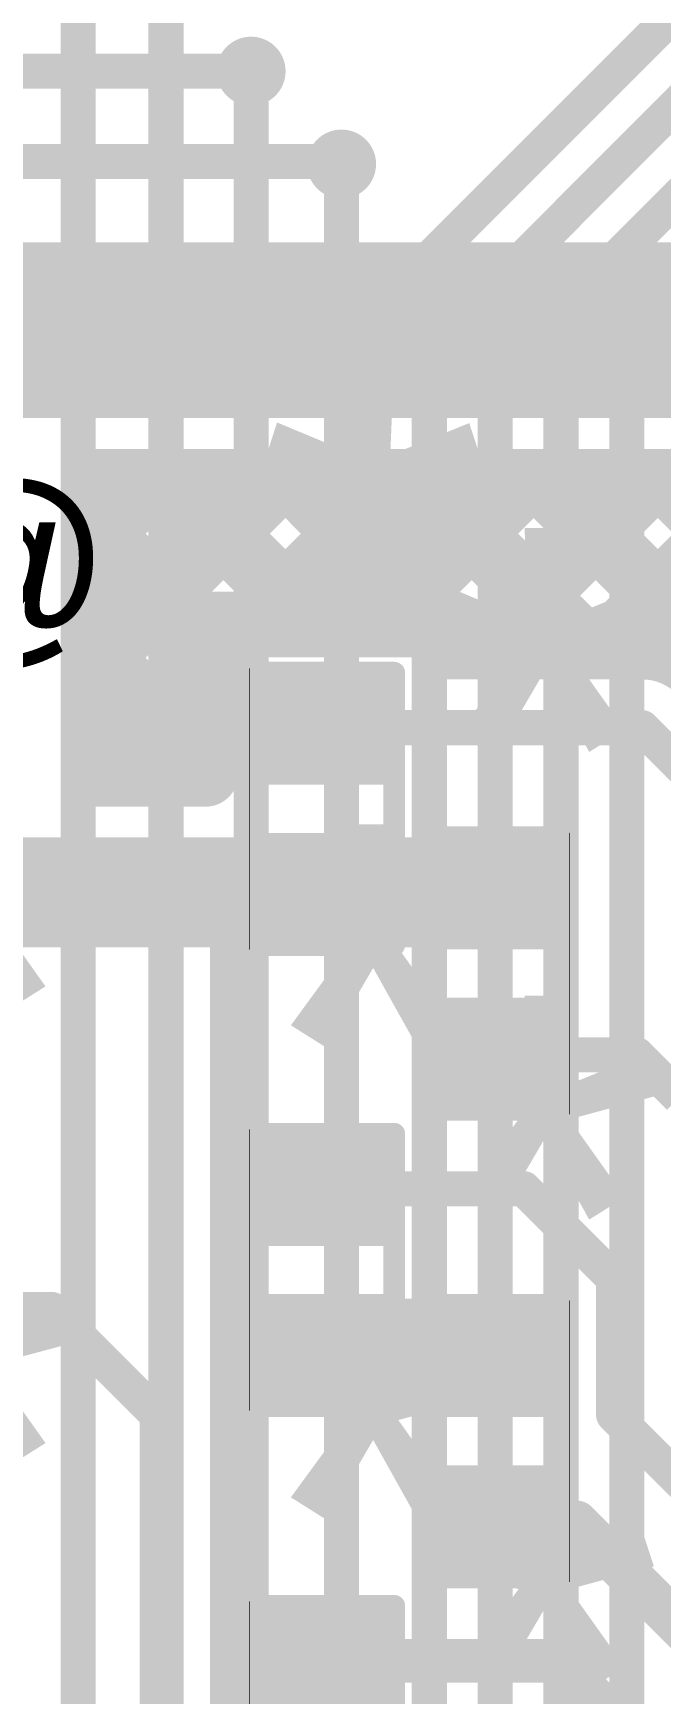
# Model space of a CAD drawing. Header units: millimetres. Extents: x -0.27 to 3.22, y -0.27 to 1.91.
# Drawn here: x 0.6207 to 0.7638, y 0.5685 to 0.9467 of the extents above; entities that cross this region are included whole.
import ezdxf

# ---------------------------------------------------------------- set-up
doc = ezdxf.new("R2010")
doc.units = ezdxf.units.MM
doc.header["$MEASUREMENT"] = 0
for name, color, linetype in [('BottomLayer', 5, 'Continuous'), ('TopLayer', 1, 'Continuous'), ('TopOverlay', 2, 'Continuous'), ('TopPaste', 8, 'Continuous'), ('TopSolder', 216, 'Continuous'), ('ViaHoleLayer', 16, 'Continuous')]:
    doc.layers.add(name, color=color, linetype=linetype)
doc.styles.add('Arial', font='', dxfattribs={"height": 0.2})
doc.styles.get('Arial').set_extended_font_data('Arial')

# ---------------------------------------------------------------- blocks, each defined once
blk = doc.blocks.new('R__0402_93')
at = {"layer": 'TopLayer'}
for points in [[(-0.0275, -0.0125), (-0.0275, 0.0125), (-0.0095, 0.0125), (-0.0095, -0.0125)], [(0.0095, -0.0125), (0.0095, 0.0125), (0.0275, 0.0125), (0.0275, -0.0125)]]:
    blk.add_hatch(color=1, dxfattribs=at).paths.add_polyline_path(points)
at = {"layer": 'TopPaste'}
for points in [[(-0.0275, -0.0125), (-0.0275, 0.0125), (-0.0095, 0.0125), (-0.0095, -0.0125)], [(0.0095, -0.0125), (0.0095, 0.0125), (0.0275, 0.0125), (0.0275, -0.0125)]]:
    blk.add_hatch(color=8, dxfattribs=at).paths.add_polyline_path(points)
at = {"layer": 'TopSolder'}
for points in [[(-0.0315, -0.0165), (-0.0315, 0.0165), (-0.0055, 0.0165), (-0.0055, -0.0165)], [(0.0055, -0.0165), (0.0055, 0.0165), (0.0315, 0.0165), (0.0315, -0.0165)]]:
    blk.add_hatch(color=216, dxfattribs=at).paths.add_polyline_path(points)
at = {"layer": 'TopOverlay'}
for points, const_width in [([(0.031, 0.016), (-0.031, 0.016)], 0.005), ([(-0.031, -0.016), (-0.031, 0.016)], 0.005), ([(0.031, -0.016), (0.031, 0.016)], 0.005), ([(0.031, -0.016), (-0.031, -0.016)], 0.005), ([(0.032, -0.017), (-0.032, -0.017)], 0.000127)]:
    blk.add_lwpolyline(points, dxfattribs=dict(at, const_width=const_width))
for points, const_width in [([(-0.03225, 0.016, 1), (-0.02975, 0.016, 1)], 0.0025), ([(-0.03225, 0.016, 1), (-0.02975, 0.016, 1)], 0.0025), ([(0.02975, 0.016, 1), (0.03225, 0.016, 1)], 0.0025), ([(0.02975, 0.016, 1), (0.03225, 0.016, 1)], 0.0025), ([(-0.03225, -0.016, 1), (-0.02975, -0.016, 1)], 0.0025), ([(-0.03225, -0.016, 1), (-0.02975, -0.016, 1)], 0.0025), ([(0.02975, -0.016, 1), (0.03225, -0.016, 1)], 0.0025), ([(0.02975, -0.016, 1), (0.03225, -0.016, 1)], 0.0025), ([(-0.03203, -0.017, 1), (-0.03197, -0.017, 1)], 0.0000635), ([(0.03197, -0.017, 1), (0.03203, -0.017, 1)], 0.0000635)]:
    blk.add_lwpolyline(points, format="xyb", close=True, dxfattribs=dict(at, const_width=const_width))
blk = doc.blocks.new('R__0402_94')
at = {"layer": 'TopLayer'}
for points in [[(-0.0275, -0.0125), (-0.0275, 0.0125), (-0.0095, 0.0125), (-0.0095, -0.0125)], [(0.0095, -0.0125), (0.0095, 0.0125), (0.0275, 0.0125), (0.0275, -0.0125)]]:
    blk.add_hatch(color=1, dxfattribs=at).paths.add_polyline_path(points)
at = {"layer": 'TopPaste'}
for points in [[(-0.0275, -0.0125), (-0.0275, 0.0125), (-0.0095, 0.0125), (-0.0095, -0.0125)], [(0.0095, -0.0125), (0.0095, 0.0125), (0.0275, 0.0125), (0.0275, -0.0125)]]:
    blk.add_hatch(color=8, dxfattribs=at).paths.add_polyline_path(points)
at = {"layer": 'TopSolder'}
for points in [[(-0.0315, -0.0165), (-0.0315, 0.0165), (-0.0055, 0.0165), (-0.0055, -0.0165)], [(0.0055, -0.0165), (0.0055, 0.0165), (0.0315, 0.0165), (0.0315, -0.0165)]]:
    blk.add_hatch(color=216, dxfattribs=at).paths.add_polyline_path(points)
at = {"layer": 'TopOverlay'}
for points, const_width in [([(-0.031, 0.016), (0.031, 0.016)], 0.005), ([(-0.031, 0.016), (-0.031, -0.016)], 0.005), ([(0.031, 0.016), (0.031, -0.016)], 0.005), ([(-0.031, -0.016), (0.031, -0.016)], 0.005), ([(-0.032, -0.017), (0.032, -0.017)], 0.000127)]:
    blk.add_lwpolyline(points, dxfattribs=dict(at, const_width=const_width))
for points, const_width in [([(-0.03225, 0.016, 1), (-0.02975, 0.016, 1)], 0.0025), ([(-0.03225, 0.016, 1), (-0.02975, 0.016, 1)], 0.0025), ([(0.02975, 0.016, 1), (0.03225, 0.016, 1)], 0.0025), ([(0.02975, 0.016, 1), (0.03225, 0.016, 1)], 0.0025), ([(-0.03225, -0.016, 1), (-0.02975, -0.016, 1)], 0.0025), ([(-0.03225, -0.016, 1), (-0.02975, -0.016, 1)], 0.0025), ([(0.02975, -0.016, 1), (0.03225, -0.016, 1)], 0.0025), ([(0.02975, -0.016, 1), (0.03225, -0.016, 1)], 0.0025), ([(-0.03203, -0.017, 1), (-0.03197, -0.017, 1)], 0.0000635), ([(0.03197, -0.017, 1), (0.03203, -0.017, 1)], 0.0000635)]:
    blk.add_lwpolyline(points, format="xyb", close=True, dxfattribs=dict(at, const_width=const_width))
blk = doc.blocks.new('R__0402_95')
at = {"layer": 'TopLayer'}
for points in [[(-0.0275, -0.0125), (-0.0275, 0.0125), (-0.0095, 0.0125), (-0.0095, -0.0125)], [(0.0095, -0.0125), (0.0095, 0.0125), (0.0275, 0.0125), (0.0275, -0.0125)]]:
    blk.add_hatch(color=1, dxfattribs=at).paths.add_polyline_path(points)
at = {"layer": 'TopPaste'}
for points in [[(-0.0275, -0.0125), (-0.0275, 0.0125), (-0.0095, 0.0125), (-0.0095, -0.0125)], [(0.0095, -0.0125), (0.0095, 0.0125), (0.0275, 0.0125), (0.0275, -0.0125)]]:
    blk.add_hatch(color=8, dxfattribs=at).paths.add_polyline_path(points)
at = {"layer": 'TopSolder'}
for points in [[(-0.0315, -0.0165), (-0.0315, 0.0165), (-0.0055, 0.0165), (-0.0055, -0.0165)], [(0.0055, -0.0165), (0.0055, 0.0165), (0.0315, 0.0165), (0.0315, -0.0165)]]:
    blk.add_hatch(color=216, dxfattribs=at).paths.add_polyline_path(points)
at = {"layer": 'TopOverlay'}
for points, const_width in [([(0.031, 0.016), (-0.031, 0.016)], 0.005), ([(-0.031, -0.016), (-0.031, 0.016)], 0.005), ([(0.031, -0.016), (0.031, 0.016)], 0.005), ([(0.031, -0.016), (-0.031, -0.016)], 0.005), ([(0.032, -0.017), (-0.032, -0.017)], 0.000127)]:
    blk.add_lwpolyline(points, dxfattribs=dict(at, const_width=const_width))
for points, const_width in [([(-0.03225, 0.016, 1), (-0.02975, 0.016, 1)], 0.0025), ([(-0.03225, 0.016, 1), (-0.02975, 0.016, 1)], 0.0025), ([(0.02975, 0.016, 1), (0.03225, 0.016, 1)], 0.0025), ([(0.02975, 0.016, 1), (0.03225, 0.016, 1)], 0.0025), ([(-0.03225, -0.016, 1), (-0.02975, -0.016, 1)], 0.0025), ([(-0.03225, -0.016, 1), (-0.02975, -0.016, 1)], 0.0025), ([(0.02975, -0.016, 1), (0.03225, -0.016, 1)], 0.0025), ([(0.02975, -0.016, 1), (0.03225, -0.016, 1)], 0.0025), ([(-0.03203, -0.017, 1), (-0.03197, -0.017, 1)], 0.0000635), ([(0.03197, -0.017, 1), (0.03203, -0.017, 1)], 0.0000635)]:
    blk.add_lwpolyline(points, format="xyb", close=True, dxfattribs=dict(at, const_width=const_width))
blk = doc.blocks.new('R__0402_96')
at = {"layer": 'TopLayer'}
for points in [[(-0.0275, -0.0125), (-0.0275, 0.0125), (-0.0095, 0.0125), (-0.0095, -0.0125)], [(0.0095, -0.0125), (0.0095, 0.0125), (0.0275, 0.0125), (0.0275, -0.0125)]]:
    blk.add_hatch(color=1, dxfattribs=at).paths.add_polyline_path(points)
at = {"layer": 'TopPaste'}
for points in [[(-0.0275, -0.0125), (-0.0275, 0.0125), (-0.0095, 0.0125), (-0.0095, -0.0125)], [(0.0095, -0.0125), (0.0095, 0.0125), (0.0275, 0.0125), (0.0275, -0.0125)]]:
    blk.add_hatch(color=8, dxfattribs=at).paths.add_polyline_path(points)
at = {"layer": 'TopSolder'}
for points in [[(-0.0315, -0.0165), (-0.0315, 0.0165), (-0.0055, 0.0165), (-0.0055, -0.0165)], [(0.0055, -0.0165), (0.0055, 0.0165), (0.0315, 0.0165), (0.0315, -0.0165)]]:
    blk.add_hatch(color=216, dxfattribs=at).paths.add_polyline_path(points)
at = {"layer": 'TopOverlay'}
for points, const_width in [([(-0.031, 0.016), (0.031, 0.016)], 0.005), ([(-0.031, 0.016), (-0.031, -0.016)], 0.005), ([(0.031, 0.016), (0.031, -0.016)], 0.005), ([(-0.031, -0.016), (0.031, -0.016)], 0.005), ([(-0.032, -0.017), (0.032, -0.017)], 0.000127)]:
    blk.add_lwpolyline(points, dxfattribs=dict(at, const_width=const_width))
for points, const_width in [([(-0.03225, 0.016, 1), (-0.02975, 0.016, 1)], 0.0025), ([(-0.03225, 0.016, 1), (-0.02975, 0.016, 1)], 0.0025), ([(0.02975, 0.016, 1), (0.03225, 0.016, 1)], 0.0025), ([(0.02975, 0.016, 1), (0.03225, 0.016, 1)], 0.0025), ([(-0.03225, -0.016, 1), (-0.02975, -0.016, 1)], 0.0025), ([(-0.03225, -0.016, 1), (-0.02975, -0.016, 1)], 0.0025), ([(0.02975, -0.016, 1), (0.03225, -0.016, 1)], 0.0025), ([(0.02975, -0.016, 1), (0.03225, -0.016, 1)], 0.0025), ([(-0.03203, -0.017, 1), (-0.03197, -0.017, 1)], 0.0000635), ([(0.03197, -0.017, 1), (0.03203, -0.017, 1)], 0.0000635)]:
    blk.add_lwpolyline(points, format="xyb", close=True, dxfattribs=dict(at, const_width=const_width))
blk = doc.blocks.new('R__0402_97')
at = {"layer": 'TopLayer'}
for points in [[(-0.0275, -0.0125), (-0.0275, 0.0125), (-0.0095, 0.0125), (-0.0095, -0.0125)], [(0.0095, -0.0125), (0.0095, 0.0125), (0.0275, 0.0125), (0.0275, -0.0125)]]:
    blk.add_hatch(color=1, dxfattribs=at).paths.add_polyline_path(points)
at = {"layer": 'TopPaste'}
for points in [[(-0.0275, -0.0125), (-0.0275, 0.0125), (-0.0095, 0.0125), (-0.0095, -0.0125)], [(0.0095, -0.0125), (0.0095, 0.0125), (0.0275, 0.0125), (0.0275, -0.0125)]]:
    blk.add_hatch(color=8, dxfattribs=at).paths.add_polyline_path(points)
at = {"layer": 'TopSolder'}
for points in [[(-0.0315, -0.0165), (-0.0315, 0.0165), (-0.0055, 0.0165), (-0.0055, -0.0165)], [(0.0055, -0.0165), (0.0055, 0.0165), (0.0315, 0.0165), (0.0315, -0.0165)]]:
    blk.add_hatch(color=216, dxfattribs=at).paths.add_polyline_path(points)
at = {"layer": 'TopOverlay'}
for points, const_width in [([(0.031, 0.016), (-0.031, 0.016)], 0.005), ([(-0.031, -0.016), (-0.031, 0.016)], 0.005), ([(0.031, -0.016), (0.031, 0.016)], 0.005), ([(0.031, -0.016), (-0.031, -0.016)], 0.005), ([(0.032, -0.017), (-0.032, -0.017)], 0.000127)]:
    blk.add_lwpolyline(points, dxfattribs=dict(at, const_width=const_width))
for points, const_width in [([(-0.03225, 0.016, 1), (-0.02975, 0.016, 1)], 0.0025), ([(-0.03225, 0.016, 1), (-0.02975, 0.016, 1)], 0.0025), ([(0.02975, 0.016, 1), (0.03225, 0.016, 1)], 0.0025), ([(0.02975, 0.016, 1), (0.03225, 0.016, 1)], 0.0025), ([(-0.03225, -0.016, 1), (-0.02975, -0.016, 1)], 0.0025), ([(-0.03225, -0.016, 1), (-0.02975, -0.016, 1)], 0.0025), ([(0.02975, -0.016, 1), (0.03225, -0.016, 1)], 0.0025), ([(0.02975, -0.016, 1), (0.03225, -0.016, 1)], 0.0025), ([(-0.03203, -0.017, 1), (-0.03197, -0.017, 1)], 0.0000635), ([(0.03197, -0.017, 1), (0.03203, -0.017, 1)], 0.0000635)]:
    blk.add_lwpolyline(points, format="xyb", close=True, dxfattribs=dict(at, const_width=const_width))

msp = doc.modelspace()

# ---------------------------------------------------------------- hatches: boundary and pattern name
at = {"layer": 'BottomLayer'}
h = msp.add_hatch(color=5, dxfattribs=at)
edge = h.paths.add_edge_path()
edge.add_arc((0.67039, 0.938), 0.00787, 0, 360)
h = msp.add_hatch(color=5, dxfattribs=at)
edge = h.paths.add_edge_path()
edge.add_arc((0.691, 0.91685), 0.00787, 0, 360)
at = {"layer": 'TopLayer'}
h = msp.add_hatch(color=1, dxfattribs=at)
edge = h.paths.add_edge_path()
edge.add_arc((0.67039, 0.938), 0.00787, 0, 360)
h = msp.add_hatch(color=1, dxfattribs=at)
edge = h.paths.add_edge_path()
edge.add_arc((0.691, 0.91685), 0.00787, 0, 360)
for points in [[(0.309, 0.859), (0.94, 0.859), (0.94, 0.899), (0.309, 0.899)], [(0.584, 0.7385), (0.742, 0.7385), (0.742, 0.7635), (0.584, 0.7635)], [(0.661, 0.6335), (0.742, 0.6335), (0.742, 0.6585), (0.661, 0.6585)]]:
    msp.add_hatch(color=1, dxfattribs=at).paths.add_polyline_path(points)
at = {"layer": 'ViaHoleLayer'}
h = msp.add_hatch(color=16, dxfattribs=at)
edge = h.paths.add_edge_path()
edge.add_arc((0.67039, 0.938), 0.00394, 0, 360)
h = msp.add_hatch(color=16, dxfattribs=at)
edge = h.paths.add_edge_path()
edge.add_arc((0.691, 0.91685), 0.00394, 0, 360)

# ---------------------------------------------------------------- linework, layer by layer
at = {"layer": 'BottomLayer', "const_width": 0.008}
for points in [[(0.63101, 0.08413), (0.63101, 0.978)], [(0.651, 0.072), (0.651, 0.959)], [(0.711, 0.89528), (0.76716, 0.95144)], [(0.67039, 0.08413), (0.67039, 0.938)], [(0.726, 0.88907), (0.76993, 0.933)], [(0.691, 0.072), (0.691, 0.91685)], [(0.741, 0.88285), (0.77415, 0.916)], [(0.756, 0.87664), (0.78036, 0.901)], [(0.711, 0.06531), (0.711, 0.89528)], [(0.726, 0.0591), (0.726, 0.88907)], [(0.741, 0.05288), (0.741, 0.88285)], [(0.756, 0.04667), (0.756, 0.87664)]]:
    msp.add_lwpolyline(points, dxfattribs=at)
at = {"layer": 'BottomLayer', "const_width": 0.004}
for points in [[(0.66839, 0.938, 1), (0.67239, 0.938, 1)], [(0.689, 0.91685, 1), (0.693, 0.91685, 1)], [(0.709, 0.89528, 1), (0.713, 0.89528, 1)], [(0.709, 0.89528, 1), (0.713, 0.89528, 1)], [(0.724, 0.88907, 1), (0.728, 0.88907, 1)], [(0.724, 0.88907, 1), (0.728, 0.88907, 1)], [(0.739, 0.88285, 1), (0.743, 0.88285, 1)], [(0.739, 0.88285, 1), (0.743, 0.88285, 1)], [(0.754, 0.87664, 1), (0.758, 0.87664, 1)], [(0.754, 0.87664, 1), (0.758, 0.87664, 1)]]:
    msp.add_lwpolyline(points, format="xyb", close=True, dxfattribs=at)
at = {"layer": 'TopLayer'}
for points, const_width in [([(0.352, 0.938), (0.66839, 0.938)], 0.008), ([(0.66839, 0.938), (0.66939, 0.937)], 0.008), ([(0.66939, 0.937), (0.67039, 0.938)], 0.008), ([(0.32657, 0.91743), (0.69043, 0.91743)], 0.008), ([(0.69043, 0.91743), (0.691, 0.91685)], 0.008), ([(0.6345, 0.8445), (0.9115, 0.8445)], 0.015), ([(0.6345, 0.80312), (0.67588, 0.8445)], 0.015), ([(0.6345, 0.8314), (0.6476, 0.8445)], 0.015), ([(0.6345, 0.778), (0.6345, 0.8445)], 0.015), ([(0.65227, 0.8445), (0.68477, 0.812)], 0.015), ([(0.67167, 0.812), (0.70417, 0.8445)], 0.015), ([(0.68056, 0.8445), (0.71306, 0.812)], 0.015), ([(0.69995, 0.812), (0.73245, 0.8445)], 0.015), ([(0.70884, 0.8445), (0.74634, 0.807)], 0.015), ([(0.72323, 0.807), (0.76073, 0.8445)], 0.015), ([(0.73713, 0.8445), (0.82502, 0.75661)], 0.015), ([(0.75152, 0.807), (0.78902, 0.8445)], 0.015), ([(0.76541, 0.8445), (0.8515, 0.75841)], 0.015), ([(0.6345, 0.83399), (0.66, 0.80849)], 0.015), ([(0.66, 0.812), (0.714, 0.812)], 0.015), ([(0.66, 0.778), (0.66, 0.812)], 0.015), ([(0.714, 0.807), (0.714, 0.812)], 0.015), ([(0.714, 0.81106), (0.71806, 0.807)], 0.015), ([(0.6345, 0.80571), (0.66, 0.78021)], 0.015), ([(0.714, 0.807), (0.7595, 0.807)], 0.015), ([(0.63767, 0.778), (0.66, 0.80033)], 0.015), ([(0.684, 0.7885), (0.7595, 0.7885)], 0.008), ([(0.7595, 0.7885), (0.78369, 0.76432)], 0.008), ([(0.6345, 0.778), (0.66, 0.778)], 0.015), ([(0.666, 0.439), (0.666, 0.752)], 0.01), ([(0.724, 0.714), (0.75831, 0.714)], 0.008), ([(0.75831, 0.714), (0.768, 0.70431)], 0.008), ([(0.684, 0.6835), (0.73256, 0.6835)], 0.008), ([(0.73256, 0.6835), (0.753, 0.66306)], 0.008), ([(0.753, 0.632), (0.753, 0.66306)], 0.008), ([(0.594, 0.656), (0.625, 0.656)], 0.008), ([(0.625, 0.656), (0.649, 0.632)], 0.008), ([(0.649, 0.41194), (0.649, 0.632)], 0.008), ([(0.753, 0.632), (0.7797, 0.6053)], 0.008), ([(0.726, 0.6075), (0.7445, 0.6075)], 0.01), ([(0.7445, 0.6075), (0.7723, 0.5797)], 0.01), ([(0.687, 0.576), (0.74, 0.576)], 0.01), ([(0.74, 0.576), (0.76189, 0.55411)], 0.01)]:
    msp.add_lwpolyline(points, dxfattribs=dict(at, const_width=const_width))
for points, const_width in [([(0.66639, 0.938, 1), (0.67039, 0.938, 1)], 0.004), ([(0.66639, 0.938, 1), (0.67039, 0.938, 1)], 0.004), ([(0.66839, 0.938, 1), (0.67239, 0.938, 1)], 0.004), ([(0.66739, 0.937, 1), (0.67139, 0.937, 1)], 0.004), ([(0.66739, 0.937, 1), (0.67139, 0.937, 1)], 0.004), ([(0.68843, 0.91743, 1), (0.69243, 0.91743, 1)], 0.004), ([(0.68843, 0.91743, 1), (0.69243, 0.91743, 1)], 0.004), ([(0.689, 0.91685, 1), (0.693, 0.91685, 1)], 0.004), ([(0.63075, 0.8445, 1), (0.63825, 0.8445, 1)], 0.0075), ([(0.63075, 0.8445, 1), (0.63825, 0.8445, 1)], 0.0075), ([(0.64385, 0.8445, 1), (0.65135, 0.8445, 1)], 0.0075), ([(0.64852, 0.8445, 1), (0.65602, 0.8445, 1)], 0.0075), ([(0.67213, 0.8445, 1), (0.67963, 0.8445, 1)], 0.0075), ([(0.67681, 0.8445, 1), (0.68431, 0.8445, 1)], 0.0075), ([(0.70042, 0.8445, 1), (0.70792, 0.8445, 1)], 0.0075), ([(0.70509, 0.8445, 1), (0.71259, 0.8445, 1)], 0.0075), ([(0.7287, 0.8445, 1), (0.7362, 0.8445, 1)], 0.0075), ([(0.73338, 0.8445, 1), (0.74088, 0.8445, 1)], 0.0075), ([(0.75698, 0.8445, 1), (0.76448, 0.8445, 1)], 0.0075), ([(0.76166, 0.8445, 1), (0.76916, 0.8445, 1)], 0.0075), ([(0.63075, 0.83399, 1), (0.63825, 0.83399, 1)], 0.0075), ([(0.63075, 0.8314, 1), (0.63825, 0.8314, 1)], 0.0075), ([(0.65625, 0.812, 1), (0.66375, 0.812, 1)], 0.0075), ([(0.65625, 0.812, 1), (0.66375, 0.812, 1)], 0.0075), ([(0.66792, 0.812, 1), (0.67542, 0.812, 1)], 0.0075), ([(0.68102, 0.812, 1), (0.68852, 0.812, 1)], 0.0075), ([(0.6962, 0.812, 1), (0.7037, 0.812, 1)], 0.0075), ([(0.70931, 0.812, 1), (0.71681, 0.812, 1)], 0.0075), ([(0.71025, 0.812, 1), (0.71775, 0.812, 1)], 0.0075), ([(0.71025, 0.812, 1), (0.71775, 0.812, 1)], 0.0075), ([(0.71025, 0.81106, 1), (0.71775, 0.81106, 1)], 0.0075), ([(0.63075, 0.80571, 1), (0.63825, 0.80571, 1)], 0.0075), ([(0.65625, 0.80849, 1), (0.66375, 0.80849, 1)], 0.0075), ([(0.71025, 0.807, 1), (0.71775, 0.807, 1)], 0.0075), ([(0.71025, 0.807, 1), (0.71775, 0.807, 1)], 0.0075), ([(0.71431, 0.807, 1), (0.72181, 0.807, 1)], 0.0075), ([(0.71948, 0.807, 1), (0.72698, 0.807, 1)], 0.0075), ([(0.74259, 0.807, 1), (0.75009, 0.807, 1)], 0.0075), ([(0.74777, 0.807, 1), (0.75527, 0.807, 1)], 0.0075), ([(0.75575, 0.807, 1), (0.76325, 0.807, 1)], 0.0075), ([(0.75575, 0.807, 1), (0.76325, 0.807, 1)], 0.0075), ([(0.75575, 0.807, 1), (0.76325, 0.807, 1)], 0.0075), ([(0.63075, 0.80312, 1), (0.63825, 0.80312, 1)], 0.0075), ([(0.65625, 0.80033, 1), (0.66375, 0.80033, 1)], 0.0075), ([(0.682, 0.7885, 1), (0.686, 0.7885, 1)], 0.004), ([(0.7575, 0.7885, 1), (0.7615, 0.7885, 1)], 0.004), ([(0.7575, 0.7885, 1), (0.7615, 0.7885, 1)], 0.004), ([(0.65625, 0.78021, 1), (0.66375, 0.78021, 1)], 0.0075), ([(0.63075, 0.778, 1), (0.63825, 0.778, 1)], 0.0075), ([(0.63075, 0.778, 1), (0.63825, 0.778, 1)], 0.0075), ([(0.63392, 0.778, 1), (0.64142, 0.778, 1)], 0.0075), ([(0.65625, 0.778, 1), (0.66375, 0.778, 1)], 0.0075), ([(0.65625, 0.778, 1), (0.66375, 0.778, 1)], 0.0075), ([(0.6635, 0.752, 1), (0.6685, 0.752, 1)], 0.005), ([(0.722, 0.714, 1), (0.726, 0.714, 1)], 0.004), ([(0.75631, 0.714, 1), (0.76031, 0.714, 1)], 0.004), ([(0.75631, 0.714, 1), (0.76031, 0.714, 1)], 0.004), ([(0.682, 0.6835, 1), (0.686, 0.6835, 1)], 0.004), ([(0.73056, 0.6835, 1), (0.73456, 0.6835, 1)], 0.004), ([(0.73056, 0.6835, 1), (0.73456, 0.6835, 1)], 0.004), ([(0.751, 0.66306, 1), (0.755, 0.66306, 1)], 0.004), ([(0.751, 0.66306, 1), (0.755, 0.66306, 1)], 0.004), ([(0.623, 0.656, 1), (0.627, 0.656, 1)], 0.004), ([(0.623, 0.656, 1), (0.627, 0.656, 1)], 0.004), ([(0.647, 0.632, 1), (0.651, 0.632, 1)], 0.004), ([(0.647, 0.632, 1), (0.651, 0.632, 1)], 0.004), ([(0.751, 0.632, 1), (0.755, 0.632, 1)], 0.004), ([(0.751, 0.632, 1), (0.755, 0.632, 1)], 0.004), ([(0.7235, 0.6075, 1), (0.7285, 0.6075, 1)], 0.005), ([(0.742, 0.6075, 1), (0.747, 0.6075, 1)], 0.005), ([(0.742, 0.6075, 1), (0.747, 0.6075, 1)], 0.005), ([(0.6845, 0.576, 1), (0.6895, 0.576, 1)], 0.005), ([(0.7375, 0.576, 1), (0.7425, 0.576, 1)], 0.005), ([(0.7375, 0.576, 1), (0.7425, 0.576, 1)], 0.005)]:
    msp.add_lwpolyline(points, format="xyb", close=True, dxfattribs=dict(at, const_width=const_width))
at = {"layer": 'TopLayer', "const_width": 0.015}
msp.add_lwpolyline([(0.7595, 0.807, -0.198912), (0.77258, 0.80158)], format="xyb", dxfattribs=at)
msp.add_lwpolyline([(0.7595, 0.807, -0.198912), (0.77258, 0.80158)], format="xyb", dxfattribs=at)

# ---------------------------------------------------------------- block references
for name, p, rotation in [('R__0402_97', (0.687, 0.77), 270), ('R__0402_96', (0.726, 0.7325), 90), ('R__0402_95', (0.687, 0.665), 270), ('R__0402_94', (0.726, 0.626), 90), ('R__0402_93', (0.687, 0.5575), 270)]:
    msp.add_blockref(name, p, dxfattribs=dict(rotation=rotation))

# ---------------------------------------------------------------- texts
at = {"layer": 'TopOverlay', "style": 'Arial'}
for s, height, p in [('*', 0.1, (0.671, 0.7715)), ('@', 0.035, (0.589, 0.8085)), ('*', 0.1, (0.71, 0.734)), ('*', 0.1, (0.578, 0.6755)), ('*', 0.1, (0.671, 0.6665)), ('*', 0.1, (0.71, 0.6275)), ('*', 0.1, (0.578, 0.5715)), ('*', 0.1, (0.671, 0.559)), ('*', 0.1, (0.71, 0.5205))]:
    msp.add_text(s, height=height, rotation=360, dxfattribs=at).set_placement(p)

doc.saveas('drawing.dxf')
